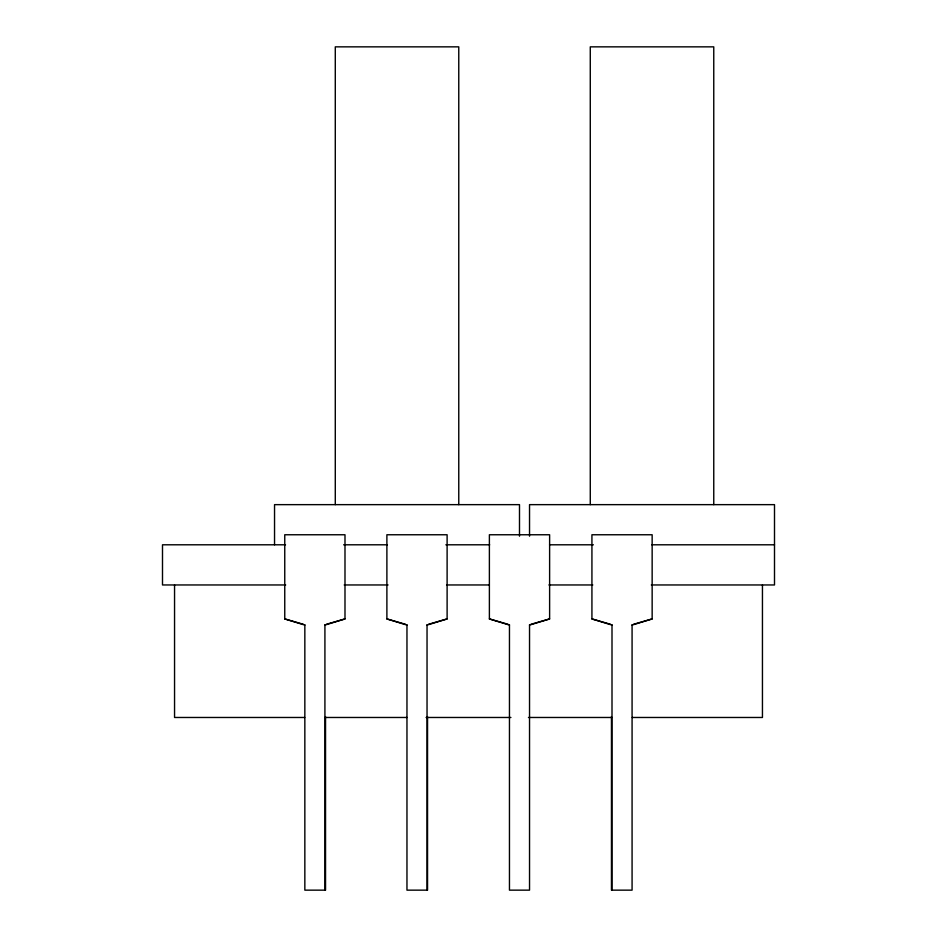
<?xml version="1.0" encoding="UTF-8"?>
<svg xmlns="http://www.w3.org/2000/svg" width="937" height="937" viewBox="0 0 937 937"><rect width="100%" height="100%" fill="white"/><g stroke="black" fill="none" stroke-linecap="round" stroke-linejoin="round"><path stroke-width="1.41" d="M324.916 625.108L344.992 618.924L344.992 534.758L284.754 534.758L284.754 618.924L304.841 625.108M427.038 625.108L447.113 618.924L447.113 534.758L386.887 534.758L386.887 618.924L406.963 625.108M529.534 625.108L549.621 618.924L549.621 534.758L489.383 534.758L489.383 618.924L509.459 625.108M632.077 625.108L652.152 618.924L652.152 534.758L591.926 534.758L591.926 618.924L612.002 625.108M326.252 624.311L344.992 618.924M428.373 624.311L447.113 618.924M530.881 624.311L549.621 618.924M633.412 624.311L652.152 618.924M285.516 544.795L162.499 544.795L162.499 584.957L285.691 584.957M343.621 544.795L387.438 544.795M445.86 544.795L489.676 544.795M549.562 544.795L593.379 544.795M651.801 544.795L774.501 544.795M344.195 584.957L388.07 584.957M446.562 584.957L489.383 584.957M548.93 584.957L592.805 584.957M651.309 584.957L774.501 584.957L774.501 504.645L529.534 504.645L529.534 536.198M304.712 717.473L174.551 717.473L174.551 584.957M325.186 717.473L407.08 717.473M426.089 717.473L510.911 717.473M528.456 717.473L611.814 717.473M632.288 717.473L762.449 717.473L762.449 584.957M591.926 618.924L610.666 624.311M489.383 618.924L508.123 624.311M386.887 618.924L405.627 624.311M284.754 618.924L303.494 624.311M713.76 504.645L713.76 46.85L590.275 46.85L590.275 504.645M632.077 624.698L632.077 890.15L611.463 890.15L611.463 716.582M612.002 624.698L612.002 890.15M529.534 624.698L529.534 890.15L509.459 890.15L509.459 624.698M519.496 536.198L519.496 504.645L274.541 504.645L274.541 544.795M458.767 504.645L458.767 46.85L335.282 46.85L335.282 504.645M427.541 716.582L427.541 890.15L406.963 890.15L406.963 624.698M427.038 624.698L427.038 890.15M325.537 716.582L325.537 890.15L304.841 890.15L304.841 624.698M324.916 624.698L324.916 890.15"/></g></svg>
